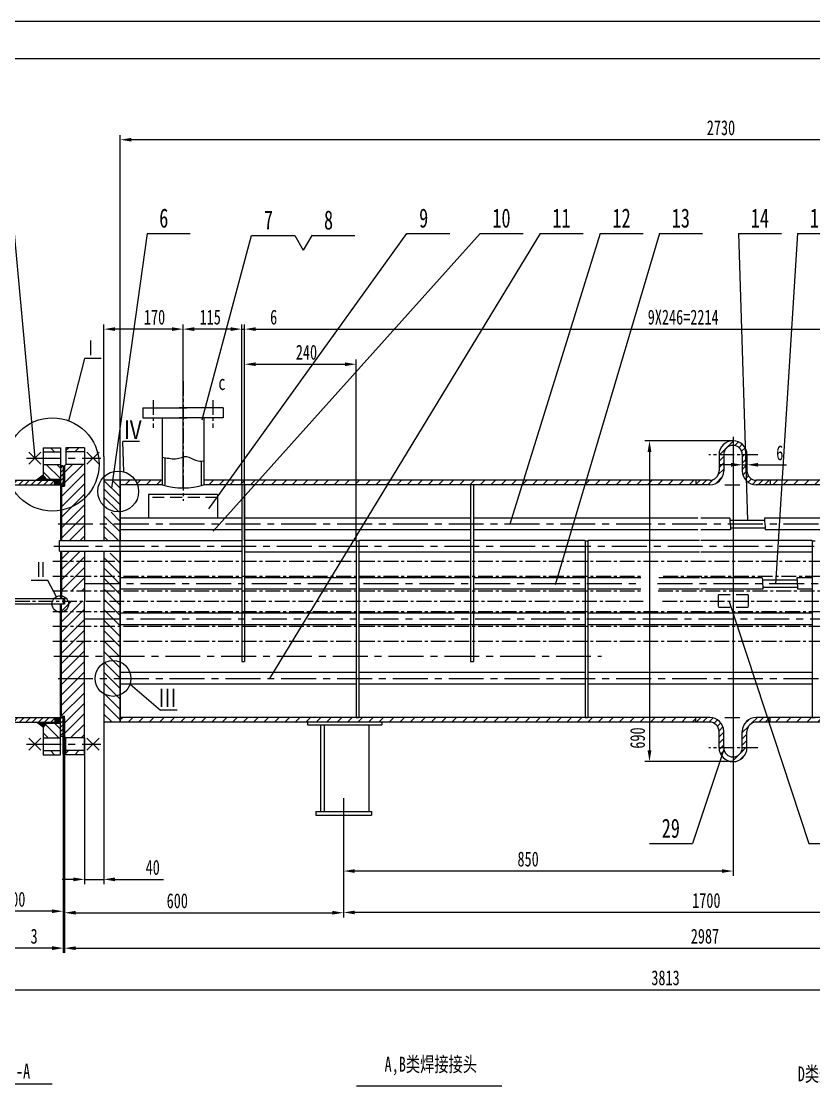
# Model space of a CAD drawing. Extents: x 12575 to 63012, y 39469 to 86293.
# Drawn here: x 13703 to 15406, y 41932 to 44221 of the extents above; entities that cross this region are included whole.
import ezdxf

# ---------------------------------------------------------------- set-up
doc = ezdxf.new("R2010")
doc.units = 0
for name, pattern in [('CENTER', [50.8, 31.75, -6.35, 6.35, -6.35]), ('CENTERX2', [4, 2.5, -0.5, 0.5, -0.5]), ('DASHEDX2', [38.1, 25.4, -12.7]), ('PHANTOM2', [31.75, 15.875, -3.175, 3.175, -3.175, 3.175, -3.175])]:
    doc.linetypes.add(name, pattern=pattern)
doc.layers.get('0').update_dxf_attribs({"linetype": 'CONTINUOUS'})
doc.layers.get('DEFPOINTS').update_dxf_attribs({"color": 1, "linetype": 'PHANTOM2'})
for name, color, linetype in [('AA', 1, 'DASHEDX2'), ('CCX', 1, 'CONTINUOUS'), ('DD', 1, 'CENTER')]:
    doc.layers.add(name, color=color, linetype=linetype)
doc.styles.add('HZ', font='SIMFANG.TTF', dxfattribs={"width": 0.7})
doc.styles.add('HZ123', font='SIMFANG.TTF', dxfattribs={"width": 0.7, "height": 2.5})
doc.dimstyles.new('ISO-25$0', dxfattribs={"dimscale": 8, "dimtxt": 4, "dimasz": 3, "dimexe": 1.25, "dimexo": 0, "dimgap": 1.2, "dimtad": 1, "dimdec": 0, "dimtxsty": 'HZ', "dimcen": 0, "dimclrd": 256, "dimclrt": 256, "dimazin": 3, "dimtm": 1e-09, "dimtfac": 8, "dimtdec": 0, "dimtmove": 0, "dimatfit": 3})

# ---------------------------------------------------------------- blocks, each defined once
blk = doc.blocks.new('*D31')
at = {"layer": 'CCX', "color": 0}
for p, q in [((13880.4, 43285.6), (13880.4, 43569.2)), ((14050.4, 43247), (14050.4, 43569.2))]:
    blk.add_line(p, q, dxfattribs=at)
at = {"layer": 'CCX'}
blk.add_line((14026.4, 43559.2), (13904.4, 43559.2), dxfattribs=at)
for points in [[(13904.4, 43563.2), (13904.4, 43555.2), (13880.4, 43559.2)], [(14026.4, 43563.2), (14026.4, 43555.2), (14050.4, 43559.2)]]:
    blk.add_solid(points, dxfattribs=at)
at = {"layer": 'DEFPOINTS', "color": 0}
for p in [(13880.4, 43559.2), (13880.4, 43285.6), (14050.4, 43247)]:
    blk.add_point(p, dxfattribs=at)
at = {"layer": 'CCX', "insert": (13989.1, 43584.8), "char_height": 32, "attachment_point": 5, "style": 'HZ'}
blk.add_mtext('170', dxfattribs=at)
blk = doc.blocks.new('*D47')
at = {"layer": 'CCX', "color": 0}
for p, q in [((13792.6, 42683.2), (13792.6, 42218.1)), ((13795.6, 42683.2), (13795.6, 42218.1))]:
    blk.add_line(p, q, dxfattribs=at)
at = {"layer": 'CCX'}
for p, q in [((13768.6, 42228.1), (13715.7, 42228.1)), ((13795.6, 42228.1), (13792.6, 42228.1)), ((13819.6, 42228.1), (13843.6, 42228.1))]:
    blk.add_line(p, q, dxfattribs=at)
for points in [[(13768.6, 42232.1), (13768.6, 42224.1), (13792.6, 42228.1)], [(13819.6, 42232.1), (13819.6, 42224.1), (13795.6, 42228.1)]]:
    blk.add_solid(points, dxfattribs=at)
at = {"layer": 'DEFPOINTS', "color": 0}
for p in [(13792.6, 42683.2), (13795.6, 42683.2), (13795.6, 42228.1)]:
    blk.add_point(p, dxfattribs=at)
at = {"layer": 'CCX', "insert": (13730.2, 42253.7), "char_height": 32, "attachment_point": 5, "style": 'HZ'}
blk.add_mtext('3', dxfattribs=at)
blk = doc.blocks.new('*D48')
at = {"layer": 'CCX', "color": 0}
for p, q in [((13880.4, 42714.2), (13880.4, 42366.1)), ((13838.6, 42680.2), (13838.6, 42366.1))]:
    blk.add_line(p, q, dxfattribs=at)
at = {"layer": 'CCX'}
for p, q in [((13814.6, 42376.1), (13790.6, 42376.1)), ((13838.6, 42376.1), (13880.4, 42376.1)), ((13904.4, 42376.1), (14008.2, 42376.1))]:
    blk.add_line(p, q, dxfattribs=at)
for points in [[(13814.6, 42380.1), (13814.6, 42372.1), (13838.6, 42376.1)], [(13904.4, 42380.1), (13904.4, 42372.1), (13880.4, 42376.1)]]:
    blk.add_solid(points, dxfattribs=at)
at = {"layer": 'DEFPOINTS', "color": 0}
for p in [(13880.4, 42714.2), (13838.6, 42680.2), (13880.4, 42376.1)]:
    blk.add_point(p, dxfattribs=at)
at = {"layer": 'CCX', "insert": (13985.2, 42401.7), "char_height": 32, "attachment_point": 5, "style": 'HZ'}
blk.add_mtext('40', dxfattribs=at)
blk = doc.blocks.new('*D173')
at = {"layer": 'CCX', "color": 0}
for p, q in [((13792.6, 42683.2), (13792.6, 42297.6)), ((13592.6, 42558.2), (13592.6, 42297.6))]:
    blk.add_line(p, q, dxfattribs=at)
at = {"layer": 'CCX'}
blk.add_line((13768.6, 42307.6), (13616.6, 42307.6), dxfattribs=at)
for points in [[(13616.6, 42311.6), (13616.6, 42303.6), (13592.6, 42307.6)], [(13768.6, 42311.6), (13768.6, 42303.6), (13792.6, 42307.6)]]:
    blk.add_solid(points, dxfattribs=at)
at = {"layer": 'DEFPOINTS', "color": 0}
for p in [(13792.6, 42683.2), (13592.6, 42558.2), (13592.6, 42307.6)]:
    blk.add_point(p, dxfattribs=at)
at = {"layer": 'CCX', "insert": (13688.6, 42333.2), "char_height": 32, "attachment_point": 5, "style": 'HZ'}
blk.add_mtext('200', dxfattribs=at)
blk = doc.blocks.new('*D174')
at = {"layer": 'CCX', "color": 0}
for p, q in [((13328.6, 42974.2), (13328.6, 42218.4)), ((13792.6, 42683.2), (13792.6, 42218.4))]:
    blk.add_line(p, q, dxfattribs=at)
at = {"layer": 'CCX'}
blk.add_line((13768.6, 42228.4), (13352.6, 42228.4), dxfattribs=at)
for points in [[(13352.6, 42232.4), (13352.6, 42224.4), (13328.6, 42228.4)], [(13768.6, 42232.4), (13768.6, 42224.4), (13792.6, 42228.4)]]:
    blk.add_solid(points, dxfattribs=at)
at = {"layer": 'DEFPOINTS', "color": 0}
for p in [(13328.6, 42974.2), (13792.6, 42683.2), (13328.6, 42228.4)]:
    blk.add_point(p, dxfattribs=at)
at = {"layer": 'CCX', "insert": (13593.3, 42254), "char_height": 32, "attachment_point": 5, "style": 'HZ'}
blk.add_mtext('470', dxfattribs=at)
blk = doc.blocks.new('*D177')
at = {"layer": 'CCX', "color": 0}
for p, q in [((13795.6, 42683.2), (13795.6, 42218.1)), ((16765.2, 42683.2), (16765.2, 42218.1))]:
    blk.add_line(p, q, dxfattribs=at)
at = {"layer": 'CCX'}
blk.add_line((13819.6, 42228.1), (16741.2, 42228.1), dxfattribs=at)
for points in [[(13819.6, 42232.1), (13819.6, 42224.1), (13795.6, 42228.1)], [(16741.2, 42232.1), (16741.2, 42224.1), (16765.2, 42228.1)]]:
    blk.add_solid(points, dxfattribs=at)
at = {"layer": 'DEFPOINTS', "color": 0}
for p in [(13795.6, 42683.2), (16765.2, 42683.2), (16765.2, 42228.1)]:
    blk.add_point(p, dxfattribs=at)
at = {"layer": 'CCX', "insert": (15172.4, 42253.7), "char_height": 32, "attachment_point": 5, "style": 'HZ'}
blk.add_mtext('2987', dxfattribs=at)
blk = doc.blocks.new('*D178')
at = {"layer": 'CCX', "color": 0}
for p, q in [((13328.6, 42974.2), (13328.6, 42128.7)), ((17112.2, 42974.2), (17112.2, 42128.7))]:
    blk.add_line(p, q, dxfattribs=at)
at = {"layer": 'CCX'}
blk.add_line((13352.6, 42138.7), (17088.2, 42138.7), dxfattribs=at)
for points in [[(13352.6, 42142.7), (13352.6, 42134.7), (13328.6, 42138.7)], [(17088.2, 42142.7), (17088.2, 42134.7), (17112.2, 42138.7)]]:
    blk.add_solid(points, dxfattribs=at)
at = {"layer": 'DEFPOINTS', "color": 0}
for p in [(13328.6, 42974.2), (17112.2, 42974.2), (17112.2, 42138.7)]:
    blk.add_point(p, dxfattribs=at)
at = {"layer": 'CCX', "insert": (15087.6, 42164.3), "char_height": 32, "attachment_point": 5, "style": 'HZ'}
blk.add_mtext('3813', dxfattribs=at)
blk = doc.blocks.new('*D179')
at = {"layer": 'CCX', "color": 0}
for p, q in [((13795.6, 42683.2), (13795.6, 42294.3)), ((14395.6, 42514.2), (14395.6, 42294.3))]:
    blk.add_line(p, q, dxfattribs=at)
at = {"layer": 'CCX'}
blk.add_line((13819.6, 42304.3), (14371.6, 42304.3), dxfattribs=at)
for points in [[(13819.6, 42308.3), (13819.6, 42300.3), (13795.6, 42304.3)], [(14371.6, 42308.3), (14371.6, 42300.3), (14395.6, 42304.3)]]:
    blk.add_solid(points, dxfattribs=at)
at = {"layer": 'DEFPOINTS', "color": 0}
for p in [(13795.6, 42683.2), (14395.6, 42514.2), (14395.6, 42304.3)]:
    blk.add_point(p, dxfattribs=at)
at = {"layer": 'CCX', "insert": (14038, 42329.9), "char_height": 32, "attachment_point": 5, "style": 'HZ'}
blk.add_mtext('600', dxfattribs=at)
blk = doc.blocks.new('*D180')
at = {"layer": 'CCX', "color": 0}
for p, q in [((14395.6, 42522.2), (14395.6, 42295)), ((16070.2, 42514.2), (16070.2, 42295))]:
    blk.add_line(p, q, dxfattribs=at)
at = {"layer": 'CCX'}
blk.add_line((16046.2, 42305), (14419.6, 42305), dxfattribs=at)
for points in [[(14419.6, 42309), (14419.6, 42301), (14395.6, 42305)], [(16046.2, 42309), (16046.2, 42301), (16070.2, 42305)]]:
    blk.add_solid(points, dxfattribs=at)
at = {"layer": 'DEFPOINTS', "color": 0}
for p in [(14395.6, 42522.2), (16070.2, 42514.2), (14395.6, 42305)]:
    blk.add_point(p, dxfattribs=at)
at = {"layer": 'CCX', "insert": (15175.4, 42330.6), "char_height": 32, "attachment_point": 5, "style": 'HZ'}
blk.add_mtext('1700', dxfattribs=at)
blk = doc.blocks.new('*D181')
at = {"layer": 'CCX', "color": 0}
for p, q in [((14050.4, 43217.6), (14050.4, 43569.2)), ((14176.6, 43224.2), (14176.6, 43569.2))]:
    blk.add_line(p, q, dxfattribs=at)
at = {"layer": 'CCX'}
blk.add_line((14152.6, 43559.2), (14074.4, 43559.2), dxfattribs=at)
for points in [[(14074.4, 43563.2), (14074.4, 43555.2), (14050.4, 43559.2)], [(14152.6, 43563.2), (14152.6, 43555.2), (14176.6, 43559.2)]]:
    blk.add_solid(points, dxfattribs=at)
at = {"layer": 'DEFPOINTS', "color": 0}
for p in [(14050.4, 43559.2), (14050.4, 43217.6), (14176.6, 43224.2)]:
    blk.add_point(p, dxfattribs=at)
at = {"layer": 'CCX', "insert": (14108.8, 43584.8), "char_height": 32, "attachment_point": 5, "style": 'HZ'}
blk.add_mtext('115', dxfattribs=at)
blk = doc.blocks.new('*D182')
at = {"layer": 'CCX'}
for p, q in [((14152.6, 43559.2), (14128.6, 43559.2)), ((14176.6, 43559.2), (14182.6, 43559.2)), ((14206.6, 43559.2), (14259.8, 43559.2))]:
    blk.add_line(p, q, dxfattribs=at)
at = {"layer": 'CCX', "color": 0}
for p, q in [((14176.6, 43224.2), (14176.6, 43569.2)), ((14182.6, 43224.2), (14182.6, 43569.2))]:
    blk.add_line(p, q, dxfattribs=at)
at = {"layer": 'CCX'}
for points in [[(14152.6, 43563.2), (14152.6, 43555.2), (14176.6, 43559.2)], [(14206.6, 43563.2), (14206.6, 43555.2), (14182.6, 43559.2)]]:
    blk.add_solid(points, dxfattribs=at)
at = {"layer": 'DEFPOINTS', "color": 0}
for p in [(14176.6, 43559.2), (14176.6, 43224.2), (14182.6, 43224.2)]:
    blk.add_point(p, dxfattribs=at)
at = {"layer": 'CCX', "insert": (14245.2, 43584.8), "char_height": 32, "attachment_point": 5, "style": 'HZ'}
blk.add_mtext('6', dxfattribs=at)
blk = doc.blocks.new('*D183')
at = {"layer": 'CCX', "color": 0}
for p, q in [((14182.6, 43104.7), (14182.6, 43493.7)), ((14422.6, 43104.2), (14422.6, 43493.7))]:
    blk.add_line(p, q, dxfattribs=at)
at = {"layer": 'CCX'}
blk.add_line((14206.6, 43483.7), (14398.6, 43483.7), dxfattribs=at)
for points in [[(14206.6, 43487.7), (14206.6, 43479.7), (14182.6, 43483.7)], [(14398.6, 43487.7), (14398.6, 43479.7), (14422.6, 43483.7)]]:
    blk.add_solid(points, dxfattribs=at)
at = {"layer": 'DEFPOINTS', "color": 0}
for p in [(14422.6, 43483.7), (14182.6, 43104.7), (14422.6, 43104.2)]:
    blk.add_point(p, dxfattribs=at)
at = {"layer": 'CCX', "insert": (14315.7, 43509.3), "char_height": 32, "attachment_point": 5, "style": 'HZ'}
blk.add_mtext('240', dxfattribs=at)
blk = doc.blocks.new('*D184')
at = {"layer": 'CCX', "color": 0}
for p, q in [((14182.6, 43224.2), (14182.6, 43569.2)), ((16393.2, 43111.4), (16393.2, 43569.2))]:
    blk.add_line(p, q, dxfattribs=at)
at = {"layer": 'CCX'}
blk.add_line((14206.6, 43559.2), (16369.2, 43559.2), dxfattribs=at)
for points in [[(14206.6, 43563.2), (14206.6, 43555.2), (14182.6, 43559.2)], [(16369.2, 43563.2), (16369.2, 43555.2), (16393.2, 43559.2)]]:
    blk.add_solid(points, dxfattribs=at)
at = {"layer": 'DEFPOINTS', "color": 0}
for p in [(16393.2, 43559.2), (14182.6, 43224.2), (16393.2, 43111.4)]:
    blk.add_point(p, dxfattribs=at)
at = {"layer": 'CCX', "insert": (15125.6, 43584.8), "char_height": 32, "attachment_point": 5, "style": 'HZ'}
blk.add_mtext('9X246=2214', dxfattribs=at)
blk = doc.blocks.new('*D226')
at = {"layer": 'CCX', "color": 0}
for p, q in [((15232.7, 42590.2), (15232.7, 42384)), ((14395.6, 42550.7), (14395.6, 42384))]:
    blk.add_line(p, q, dxfattribs=at)
at = {"layer": 'CCX'}
blk.add_line((15208.7, 42394), (14419.6, 42394), dxfattribs=at)
for points in [[(14419.6, 42398), (14419.6, 42390), (14395.6, 42394)], [(15208.7, 42398), (15208.7, 42390), (15232.7, 42394)]]:
    blk.add_solid(points, dxfattribs=at)
at = {"layer": 'DEFPOINTS', "color": 0}
for p in [(15232.7, 42590.2), (14395.6, 42550.7), (14395.6, 42394)]:
    blk.add_point(p, dxfattribs=at)
at = {"layer": 'CCX', "insert": (14792.2, 42419.6), "char_height": 32, "attachment_point": 5, "style": 'HZ'}
blk.add_mtext('850', dxfattribs=at)
blk = doc.blocks.new('*D227')
at = {"layer": 'CCX', "color": 0}
for p, q in [((15233.4, 43319.2), (15043.2, 43319.2)), ((15232.7, 42629.2), (15043.2, 42629.2))]:
    blk.add_line(p, q, dxfattribs=at)
at = {"layer": 'CCX'}
blk.add_line((15053.2, 43295.2), (15053.2, 42653.2), dxfattribs=at)
for points in [[(15049.2, 43295.2), (15057.2, 43295.2), (15053.2, 43319.2)], [(15049.2, 42653.2), (15057.2, 42653.2), (15053.2, 42629.2)]]:
    blk.add_solid(points, dxfattribs=at)
at = {"layer": 'DEFPOINTS', "color": 0}
for p in [(15233.4, 43319.2), (15053.2, 42629.2), (15232.7, 42629.2)]:
    blk.add_point(p, dxfattribs=at)
at = {"layer": 'CCX', "insert": (15027.6, 42680), "char_height": 32, "attachment_point": 5, "rotation": 90, "style": 'HZ'}
blk.add_mtext('690', dxfattribs=at)
blk = doc.blocks.new('*D228')
at = {"layer": 'CCX', "color": 0}
for p, q in [((15252.7, 43289.2), (15252.7, 43257.5)), ((15262.7, 43289.2), (15262.7, 43257.5))]:
    blk.add_line(p, q, dxfattribs=at)
at = {"layer": 'CCX'}
for p, q in [((15228.7, 43267.5), (15204.7, 43267.5)), ((15252.7, 43267.5), (15262.7, 43267.5)), ((15286.7, 43267.5), (15348, 43267.5))]:
    blk.add_line(p, q, dxfattribs=at)
for points in [[(15228.7, 43271.5), (15228.7, 43263.5), (15252.7, 43267.5)], [(15286.7, 43271.5), (15286.7, 43263.5), (15262.7, 43267.5)]]:
    blk.add_solid(points, dxfattribs=at)
at = {"layer": 'DEFPOINTS', "color": 0}
for p in [(15252.7, 43289.2), (15262.7, 43289.2), (15262.7, 43267.5)]:
    blk.add_point(p, dxfattribs=at)
at = {"layer": 'CCX', "insert": (15333.3, 43293.1), "char_height": 32, "attachment_point": 5, "style": 'HZ'}
blk.add_mtext('6', dxfattribs=at)
blk = doc.blocks.new('*D230')
at = {"layer": 'CCX', "color": 0}
for p, q in [((13915.4, 42714.2), (13915.4, 43976.4)), ((16645.4, 42714.2), (16645.4, 43976.4))]:
    blk.add_line(p, q, dxfattribs=at)
at = {"layer": 'CCX'}
blk.add_line((16621.4, 43966.4), (13939.4, 43966.4), dxfattribs=at)
for points in [[(13939.4, 43970.4), (13939.4, 43962.4), (13915.4, 43966.4)], [(16621.4, 43970.4), (16621.4, 43962.4), (16645.4, 43966.4)]]:
    blk.add_solid(points, dxfattribs=at)
at = {"layer": 'DEFPOINTS', "color": 0}
for p in [(13915.4, 43966.4), (13915.4, 42714.2), (16645.4, 42714.2)]:
    blk.add_point(p, dxfattribs=at)
at = {"layer": 'CCX', "insert": (15206.8, 43992), "char_height": 32, "attachment_point": 5, "style": 'HZ'}
blk.add_mtext('2730', dxfattribs=at)

msp = doc.modelspace()

# ---------------------------------------------------------------- hatches: boundary and pattern name
h = msp.add_hatch()
h.set_pattern_fill('ANSI37', color=256, scale=0.2, style=0)
h.paths.add_polyline_path([(13749.8, 43244.9), (13735.8, 43234.2), (13756.8, 43234.2), (13756.8, 43236.5)])
h.paths.add_polyline_path([(13786.6, 43236.5), (13775.5, 43236.5), (13773.9, 43224.2), (13786.6, 43224.2)])
h = msp.add_hatch()
h.set_pattern_fill('ANSI37', color=256, scale=0.2, style=0)
h.paths.add_polyline_path([(13756.8, 42711.9), (13756.8, 42714.2), (13735.4, 42714.2), (13749.6, 42703.3)])
h.paths.add_polyline_path([(13786.6, 42724.2), (13773.9, 42724.2), (13775.5, 42711.9), (13786.6, 42711.9)])
at = {"layer": 'CCX'}
h = msp.add_hatch(dxfattribs=at)
h.set_pattern_fill('ANSI31', color=256, scale=5, angle=90, style=0)
h.paths.add_polyline_path([(13786.6, 43304.2), (13749.6, 43304.2), (13749.6, 43295.2), (13786.6, 43295.2)])
h.paths.add_polyline_path([(13786.6, 43268.2), (13749.6, 43268.2), (13749.6, 43245.1), (13756.8, 43236.5), (13786.6, 43236.5)])
h.paths.add_polyline_path([(13786.6, 42711.9), (13756.8, 42711.9), (13749.6, 42703.3), (13749.6, 42680.2), (13786.6, 42680.2)])
h.paths.add_polyline_path([(13786.6, 42653.2), (13749.6, 42653.2), (13749.6, 42644.2), (13786.6, 42644.2)])
h = msp.add_hatch(dxfattribs=at)
h.set_pattern_fill('ANSI31', color=256, scale=5, style=0)
h.paths.add_polyline_path([(13838.6, 43304.2), (13798.6, 43304.2), (13798.6, 43295.2), (13838.6, 43295.2)])
h.paths.add_polyline_path([(13838.6, 43268.2), (13798.6, 43268.2), (13795.6, 43265.2), (13795.6, 43255.7), (13795.6, 43227.1), (13792.6, 43227.1), (13792.6, 43221.5), (13789.2, 43221.5), (13789.2, 43170, 0.141928), (13838.6, 43195.7)])
h.paths.add_polyline_path([(13838.6, 43195.7, -0.141928), (13789.2, 43170), (13789.2, 43140.2), (13838.6, 43140.2)])
h.paths.add_polyline_path([(13838.6, 43140.2), (13789.2, 43140.2), (13789.2, 43104.7), (13838.6, 43104.7)])
h.paths.add_polyline_path([(13838.6, 43082.1), (13789.2, 43082.1), (13789.2, 43060.2), (13838.6, 43060.2)])
h.paths.add_polyline_path([(13838.6, 43060.2), (13789.2, 43060.2), (13789.2, 43028.2), (13838.6, 43028.2)])
h.paths.add_polyline_path([(13838.6, 43028.2), (13789.2, 43028.2), (13789.2, 42996.2), (13838.6, 42996.2)])
h.paths.add_polyline_path([(13838.6, 42974.2), (13803.3, 42974.2, -0.086719), (13804.3, 42968.2, -0.290248), (13794.2, 42952.2), (13838.6, 42952.2)])
h.paths.add_polyline_path([(13804.3, 42968.2, 0.086719), (13803.3, 42974.2), (13795.6, 42974.2), (13795.6, 42968.2), (13791.6, 42968.2), (13789.2, 42968.2), (13789.2, 42952.2), (13794.2, 42952.2, 0.290248)])
h.paths.add_polyline_path([(13838.6, 42952.2), (13794.2, 42952.2, -0.074153), (13789.2, 42950.7), (13789.2, 42920.2), (13838.6, 42920.2)])
h.paths.add_polyline_path([(13838.6, 42920.2), (13789.2, 42920.2), (13789.2, 42888.2), (13838.6, 42888.2)])
h.paths.add_polyline_path([(13838.6, 42888.2), (13789.2, 42888.2), (13789.2, 42856.2), (13838.6, 42856.2)])
h.paths.add_polyline_path([(13838.6, 42856.2), (13789.2, 42856.2), (13789.2, 42844.2), (13838.6, 42844.2)])
h.paths.add_polyline_path([(13838.6, 42844.2), (13789.2, 42844.2), (13789.2, 42808.2), (13838.6, 42808.2)])
h.paths.add_polyline_path([(13838.6, 42808.2), (13789.2, 42808.2), (13789.2, 42726.9), (13792.6, 42726.9), (13792.6, 42722), (13795.6, 42722), (13795.6, 42692.7), (13795.6, 42683.2), (13798.6, 42680.2), (13838.6, 42680.2)])
h.paths.add_polyline_path([(13838.6, 42653.2), (13798.6, 42653.2), (13798.6, 42644.2), (13838.6, 42644.2)])
h = msp.add_hatch(dxfattribs=at)
h.set_pattern_fill('ANSI31', color=256, scale=3, style=0)
h.paths.add_polyline_path([(15182.7, 42724.2), (15152.7, 42724.2), (15152.7, 42714.2), (15182.7, 42714.2, -0.414214), (15202.7, 42694.2), (15202.7, 42659.2), (15212.7, 42659.2), (15212.7, 42694.2, 0.414214)])
h.paths.add_polyline_path([(15262.7, 42659.2), (15252.7, 42659.2, -0.414214), (15232.7, 42639.2), (15232.7, 42629.2, 0.414214)])
h.paths.add_polyline_path([(15282.7, 42714.2), (15309.6, 42714.2), (15306.3, 42724.2), (15282.7, 42724.2, 0.414214), (15252.7, 42694.2), (15252.7, 42659.2), (15262.7, 42659.2), (15262.7, 42694.2, -0.414214)])
h.paths.add_polyline_path([(15232.7, 42639.2, -0.371676), (15212.9, 42656.3), (15208.2, 42641.9, 0.243977), (15232.7, 42629.2)], flags=17)
h.paths.add_polyline_path([(15212.7, 42659.2), (15202.7, 42659.2, 0.414214), (15232.7, 42629.2), (15232.7, 42639.2, -0.414214)])
h.paths.add_polyline_path([(15312.7, 42724.2), (15306.3, 42724.2), (15309.6, 42714.2), (15312.7, 42714.2)])
h.paths.add_polyline_path([(15212.7, 43254.2), (15212.7, 43289.2), (15202.7, 43289.2), (15202.7, 43254.2, -0.414214), (15182.7, 43234.2), (15152.7, 43234.2), (15152.7, 43224.2), (15182.7, 43224.2, 0.414214)])
h.paths.add_polyline_path([(15232.7, 43309.2), (15232.7, 43319.2, 0.414214), (15202.7, 43289.2), (15212.7, 43289.2, -0.414214)])
h.paths.add_polyline_path([(15232.7, 43319.2), (15232.7, 43309.2, -0.414214), (15252.7, 43289.2), (15259.5, 43289.2), (15259, 43303.6, 0.2742)])
h.paths.add_polyline_path([(15259, 43303.6), (15259.5, 43289.2), (15262.7, 43289.2, 0.125733)])
h.paths.add_polyline_path([(15259.5, 43289.2), (15252.7, 43289.2), (15252.7, 43254.2, 0.195572), (15261.2, 43233.3)])
h.paths.add_polyline_path([(15262.7, 43289.2), (15259.5, 43289.2), (15261.2, 43233.3, 0.202257), (15282.7, 43224.2), (15312.7, 43224.2), (15312.7, 43234.2), (15282.7, 43234.2, -0.414214), (15262.7, 43254.2)])
h = msp.add_hatch(dxfattribs=at)
h.set_pattern_fill('ANSI31', color=256, scale=2, style=0)
h.paths.add_polyline_path([(13792.6, 43265.2), (13786.6, 43265.2), (13786.6, 43224.2), (13792.6, 43224.2)])
h = msp.add_hatch(dxfattribs=at)
h.set_pattern_fill('ANSI37', color=256, scale=0.5, angle=90, style=0)
h.paths.add_polyline_path([(13795.6, 42722), (13792.6, 42722), (13792.6, 42684.8), (13795.6, 42684.8), (13795.6, 42692.7)])
h.paths.add_polyline_path([(13795.6, 43255.7), (13795.6, 43262.6), (13792.6, 43262.6), (13792.6, 43227.1), (13795.6, 43227.1)])
h = msp.add_hatch(dxfattribs=at)
h.set_pattern_fill('ANSI31', color=256, scale=3, style=0)
h.paths.add_polyline_path([(13547.6, 43234.2), (13492.4, 43234.2), (13492.4, 43224.2), (13547.6, 43224.2)])
h.paths.add_polyline_path([(13675.5, 43234.2), (13637.6, 43234.2), (13637.6, 43224.2), (13679.7, 43224.2, -0.027145)])
h.paths.add_polyline_path([(13775.2, 43234.2), (13675.5, 43234.2, 0.027145), (13679.7, 43224.2), (13773.9, 43224.2)])
h = msp.add_hatch(dxfattribs=at)
h.set_pattern_fill('ANSI31', color=256, scale=4, angle=90, style=0)
h.paths.add_polyline_path([(13915.4, 43234.2), (13880.4, 43234.2), (13880.4, 43178.8, 0.221795), (13915.4, 43166.5)])
h = msp.add_hatch(dxfattribs=at)
h.set_pattern_fill('ANSI31', color=256, scale=5, style=0)
h.paths.add_polyline_path([(14005.4, 43234.2), (13947.7, 43234.2, -0.06365), (13952.6, 43224.2), (14005.4, 43224.2)])
h.paths.add_polyline_path([(13947.7, 43234.2), (13915.4, 43234.2), (13915.4, 43224.2), (13952.6, 43224.2, 0.06365)])
h.paths.add_polyline_path([(14213.3, 43234.2), (14150.1, 43234.2), (14143, 43224.2), (14204.4, 43224.2)])
h.paths.add_polyline_path([(14150.1, 43234.2), (14095.4, 43234.2), (14095.4, 43224.2), (14134.6, 43224.2), (14143, 43224.2)])
h.paths.add_polyline_path([(14495.5, 43234.2), (14394.9, 43234.2), (14213.3, 43234.2), (14204.4, 43224.2), (14489.4, 43224.2)])
h.paths.add_polyline_path([(14782.1, 43234.2), (14495.5, 43234.2), (14489.4, 43224.2), (14779, 43224.2)])
h.paths.add_polyline_path([(14917.1, 43234.2), (14782.1, 43234.2), (14779, 43224.2), (14914.1, 43224.2)])
h.paths.add_polyline_path([(15633.7, 43234.2), (15338.4, 43234.2), (15337.8, 43224.2), (15636.3, 43224.2)])
h.paths.add_polyline_path([(16645.4, 43234.2), (15706, 43234.2), (15707.1, 43224.2), (16645.4, 43224.2)])
h.paths.add_polyline_path([(15706, 43234.2), (15633.7, 43234.2), (15636.3, 43224.2), (15707.1, 43224.2)])
h.paths.add_polyline_path([(15312.7, 43234.2), (15312.7, 43224.2), (15337.8, 43224.2), (15338.4, 43234.2)])
h.paths.add_polyline_path([(15152.7, 43224.2), (15152.7, 43234.2), (14917.1, 43234.2), (14914.1, 43224.2)])
h = msp.add_hatch(dxfattribs=at)
h.set_pattern_fill('ANSI31', color=256, scale=5, angle=90, style=0)
h.set_pattern_definition([(135, (103.61, 0), (-11.22532, -11.22532), [])])
h.paths.add_polyline_path([(13915.4, 43165.3), (13880.4, 43165.3), (13880.4, 43132.2), (13915.4, 43132.2)])
h.paths.add_polyline_path([(13915.4, 43077.2), (13880.4, 43077.2), (13880.4, 43042.2), (13915.4, 43042.2)])
h.paths.add_polyline_path([(13915.4, 43042.2), (13880.4, 43042.2), (13880.4, 43019.4), (13915.4, 43019.4)])
h.paths.add_polyline_path([(13915.4, 43019.4), (13880.4, 43019.4), (13880.4, 42997.2), (13915.4, 42997.2)])
h.paths.add_polyline_path([(13915.4, 42997.2), (13880.4, 42997.2), (13880.4, 42974.2), (13915.4, 42974.2)])
h.paths.add_polyline_path([(13915.4, 42974.2), (13880.4, 42974.2), (13880.4, 42951.2), (13915.4, 42951.2)])
h.paths.add_polyline_path([(13915.4, 42951.2), (13880.4, 42951.2), (13880.4, 42928.9), (13915.4, 42928.9)])
h.paths.add_polyline_path([(13915.4, 42928.9), (13880.4, 42928.9), (13880.4, 42906.2), (13915.4, 42906.2)])
h.paths.add_polyline_path([(13915.4, 42906.2), (13880.4, 42906.2), (13880.4, 42861.1), (13915.4, 42861.1)])
h.paths.add_polyline_path([(13915.4, 42861.1), (13880.4, 42861.1), (13880.4, 42816.2), (13915.4, 42816.2)])
h.paths.add_polyline_path([(13915.4, 42816.2), (13880.4, 42816.2), (13880.4, 42770.5), (13915.4, 42770.5)])
h.paths.add_polyline_path([(13915.4, 42770.5), (13880.4, 42770.5), (13880.4, 42714.2), (13915.4, 42714.2)])
h.paths.add_polyline_path([(13880.4, 43104.7), (13915.4, 43104.7), (13915.4, 43132.2), (13880.4, 43132.2)])
h = msp.add_hatch(dxfattribs=at)
h.set_pattern_fill('ANSI37', color=256, scale=0.2, style=0)
h.paths.add_polyline_path([(13795.6, 42974.2), (13792.6, 42974.2), (13792.6, 42968.2), (13795.6, 42968.2)])
h.paths.add_polyline_path([(13795.6, 42980.2), (13792.6, 42980.2), (13792.6, 42974.2), (13795.6, 42974.2)])
h = msp.add_hatch(dxfattribs=at)
h.set_pattern_fill('ANSI31', color=256, scale=3, style=0)
h.paths.add_polyline_path([(13773.9, 42724.2), (13637.6, 42724.2), (13637.6, 42714.2), (13775.2, 42714.2)])
h.paths.add_polyline_path([(13547.6, 42724.2), (13492.4, 42724.2), (13492.4, 42714.2), (13547.6, 42714.2)])
h = msp.add_hatch(dxfattribs=at)
h.set_pattern_fill('ANSI31', color=256, scale=2, style=0)
h.paths.add_polyline_path([(13792.6, 42724.2), (13786.6, 42724.2), (13786.6, 42683.2), (13792.6, 42683.2)])
h = msp.add_hatch(dxfattribs=at)
h.set_pattern_fill('ANSI31', color=256, scale=5, style=0)
h.paths.add_polyline_path([(15111.3, 42724.2), (14394.9, 42724.2), (13915.4, 42724.2), (13915.4, 42714.2), (14134.6, 42714.2), (14989.8, 42714.2), (15104.8, 42714.2)])
h = msp.add_hatch(dxfattribs=at)
h.set_pattern_fill('ANSI31', color=256, scale=5, style=0)
h.paths.add_polyline_path([(16645.4, 42724.2), (16555.4, 42724.2), (16555.4, 42714.2), (16645.4, 42714.2)])
h.paths.add_polyline_path([(15152.7, 42714.2), (15152.7, 42724.2), (15111.3, 42724.2), (15104.8, 42714.2)])
h.paths.add_polyline_path([(15312.7, 42724.2), (15312.7, 42714.2), (16465.4, 42714.2), (16465.4, 42724.2)])

# ---------------------------------------------------------------- linework, layer by layer
for p, q in [((12774.5, 44141.1), (19222.5, 44141.1)), ((14290.5, 43760.8), (14308.8, 43729.1)), ((14327.1, 43760.8), (14308.8, 43729.1)), ((13963.9, 43390.2), (13963.9, 43368.2)), ((13963.9, 43390.2), (14058.7, 43390.2)), ((13963.9, 43390.2), (13963.9, 43368.2)), ((13963.9, 43390.2), (13963.9, 43368.2)), ((13963.9, 43390.2), (14058.7, 43390.2)), ((14136.9, 43390.2), (14042.1, 43390.2)), ((14136.9, 43390.2), (14042.1, 43390.2)), ((14136.9, 43390.2), (14136.9, 43368.2)), ((14136.9, 43390.2), (14136.9, 43368.2)), ((14136.9, 43390.2), (14136.9, 43368.2)), ((13963.9, 43368.2), (14058.7, 43368.2)), ((14005.4, 43368.2), (14005.4, 43224.2)), ((14136.9, 43368.2), (14042.1, 43368.2)), ((14095.4, 43368.2), (14095.4, 43224.2)), ((13749.6, 43304.2), (13786.6, 43304.2)), ((13749.6, 43304.2), (13749.6, 43259.2)), ((13749.6, 43304.2), (13749.6, 43244.8)), ((13786.6, 43304.2), (13786.6, 43104.7)), ((13798.6, 43304.2), (13798.6, 43268.2)), ((13838.6, 43304.2), (13798.6, 43304.2)), ((13838.6, 43304.2), (13838.6, 43104.7)), ((13744.7, 43268.6), (13718.5, 43294.8)), ((13718.5, 43268.6), (13744.7, 43294.8)), ((13749.6, 43295.2), (13786.6, 43295.2)), ((13838.6, 43295.2), (13798.6, 43295.2)), ((13869.7, 43268.6), (13843.5, 43294.8)), ((13843.5, 43268.6), (13869.7, 43294.8)), ((14011.4, 43282.8), (14011.4, 43224.2)), ((15202.7, 43289.2), (15202.7, 43254.2)), ((15212.7, 43289.2), (15212.7, 43254.2)), ((15252.7, 43289.2), (15252.7, 43254.2)), ((15262.7, 43289.2), (15262.7, 43254.2)), ((13749.6, 43268.2), (13786.6, 43268.2)), ((13792.6, 43265.2), (13786.6, 43265.2)), ((13792.6, 43265.2), (13792.6, 43221.5)), ((13792.6, 43262.6), (13795.6, 43262.6)), ((13795.6, 43265.2), (13798.6, 43268.2)), ((13795.6, 43265.2), (13795.6, 43255.7)), ((13795.6, 43265.2), (13795.6, 43265.2)), ((13795.6, 43255.7), (13795.6, 43221.5)), ((13838.6, 43268.2), (13798.6, 43268.2)), ((14089.4, 43275.2), (14089.4, 43224.2)), ((13637.6, 43234.2), (13775.2, 43234.2)), ((13749.6, 43245.1), (13735.5, 43234.2)), ((13749.6, 43244.8), (13735.5, 43233.9)), ((13756.8, 43236.5), (13749.6, 43245.1)), ((13756.8, 43234.2), (13756.8, 43236.5)), ((13756.8, 43236.5), (13786.6, 43236.5)), ((13773.9, 43224.2), (13775.5, 43236.5)), ((13880.4, 43234.2), (13880.4, 43140.2)), ((14005.4, 43234.2), (13880.4, 43234.2)), ((13915.4, 43234.2), (13915.4, 43140.2)), ((14989.8, 43234.2), (14095.4, 43234.2)), ((14134.6, 43234.2), (14095.4, 43234.2)), ((15182.7, 43234.2), (14394.9, 43234.2)), ((15152.7, 43234.2), (15152.7, 43224.2)), ((16680.4, 43234.2), (15282.7, 43234.2)), ((15312.7, 43234.2), (15312.7, 43224.2)), ((13637.6, 43224.2), (13792.6, 43224.2)), ((13637.6, 43224.2), (13792.6, 43224.2)), ((13789.2, 43221.5), (13795.6, 43221.5)), ((13789.2, 43221.5), (13789.2, 43104.7)), ((13792.6, 43227.1), (13795.6, 43227.1)), ((14005.4, 43224.2), (13915.4, 43224.2)), ((14989.8, 43224.2), (14095.4, 43224.2)), ((14134.6, 43224.2), (14095.4, 43224.2)), ((14176.6, 43224.2), (14176.6, 42844.2)), ((14182.6, 43224.2), (14182.6, 42844.2)), ((15182.7, 43224.2), (14394.9, 43224.2)), ((14668.6, 43224.2), (14668.6, 42844.2)), ((14674.6, 43224.2), (14674.6, 42844.2)), ((15215.2, 43224.2), (15247.2, 43224.2)), ((16645.4, 43224.2), (15282.7, 43224.2)), ((14124.4, 43203.3), (13976.4, 43203.3)), ((14124.4, 43203.3), (13976.4, 43203.3)), ((13976.4, 43203.3), (13976.4, 43152.7)), ((14124.4, 43203.3), (14124.4, 43152.7)), ((14124.4, 43203.3), (14124.4, 43195.3)), ((13880.4, 43165.3), (13880.4, 43104.7)), ((13915.4, 43165.3), (13915.4, 43104.7)), ((14176.6, 43152.7), (13915.4, 43152.7)), ((14668.6, 43152.7), (14182.6, 43152.7)), ((15157.2, 43152.7), (14674.6, 43152.7)), ((15157.2, 43152.7), (15142, 43152.7)), ((15157.2, 43152.7), (15142, 43152.7)), ((15225.7, 43152.7), (15163.2, 43152.7)), ((15225.7, 43152.7), (15163.2, 43152.7)), ((15403.2, 43152.7), (15300.2, 43152.7)), ((15649.2, 43152.7), (15300.2, 43152.7)), ((15403.2, 43152.7), (15388, 43152.7)), ((15403.2, 43152.7), (15388, 43152.7)), ((14176.6, 43127.7), (13915.4, 43127.7)), ((14668.6, 43127.7), (14182.6, 43127.7)), ((15157.2, 43127.7), (14674.6, 43127.7)), ((15157.2, 43127.7), (15142, 43127.7)), ((15157.2, 43127.7), (15142, 43127.7)), ((15227.4, 43127.7), (15163.2, 43127.7)), ((15403.2, 43127.7), (15301.9, 43127.7)), ((15403.2, 43127.7), (15388, 43127.7)), ((15649.2, 43127.7), (15388, 43127.7)), ((13785.1, 43104.7), (14176.6, 43104.7)), ((13785.1, 43082.1), (13785.1, 43104.7)), ((14422.6, 43104.7), (14182.6, 43104.7)), ((14422.6, 43104.2), (14422.6, 42724.2)), ((14422.6, 43104.2), (14428.6, 43104.2)), ((14668.6, 43104.7), (14428.6, 43104.7)), ((14428.6, 43104.2), (14428.6, 42724.2)), ((14914.6, 43104.7), (14674.6, 43104.7)), ((14914.6, 43104.2), (14914.6, 42724.2)), ((14914.6, 43104.2), (14920.6, 43104.2)), ((15160.6, 43104.7), (14920.6, 43104.7)), ((14920.6, 43104.2), (14920.6, 42724.2)), ((15403.2, 43104.7), (15163.2, 43104.7)), ((15403.2, 43104.2), (15403.2, 42724.2)), ((15403.2, 43104.2), (15409.2, 43104.2)), ((13785.1, 43082.1), (14176.6, 43082.1)), ((13786.6, 43082.1), (13786.6, 42980.2)), ((13789.2, 43082.1), (13789.2, 42980.2)), ((13838.6, 43082.1), (13838.6, 42974.2)), ((13880.4, 43082.1), (13880.4, 42714.2)), ((13915.4, 43082.1), (13915.4, 42714.2)), ((14422.6, 43079.7), (14182.6, 43079.7)), ((14668.6, 43079.7), (14428.6, 43079.7)), ((14914.6, 43079.7), (14674.6, 43079.7)), ((15160.6, 43079.7), (14920.6, 43079.7)), ((15403.2, 43079.7), (15163.2, 43079.7)), ((14176.6, 43024.7), (13915.4, 43024.7)), ((14176.6, 43024.7), (13915.4, 43024.7)), ((14176.6, 43024.7), (14161.4, 43024.7)), ((14176.6, 43024.7), (14161.4, 43024.7)), ((14422.6, 43024.7), (14182.6, 43024.7)), ((14422.6, 43024.7), (14182.6, 43024.7)), ((14668.6, 43024.7), (14428.6, 43024.7)), ((14668.6, 43024.7), (14653.4, 43024.7)), ((14668.6, 43024.7), (14653.4, 43024.7)), ((14914.6, 43024.7), (14674.6, 43024.7)), ((14914.6, 43024.7), (14674.6, 43024.7)), ((14914.6, 43024.7), (14899.4, 43024.7)), ((14914.6, 43024.7), (14899.4, 43024.7)), ((15034.8, 43024.7), (14920.6, 43024.7)), ((15020.7, 43024.7), (14920.6, 43024.7)), ((15160.6, 43024.7), (15073.5, 43024.7)), ((15160.6, 43024.7), (15079.2, 43024.7)), ((15157.2, 43024.7), (15142, 43024.7)), ((15157.2, 43024.7), (15142, 43024.7)), ((15157.2, 43024.7), (15142, 43024.7)), ((15157.2, 43024.7), (15142, 43024.7)), ((15295.5, 43024.7), (15163.2, 43024.7)), ((15295.5, 43024.7), (15163.2, 43024.7)), ((15295.5, 43024.7), (15163.2, 43024.7)), ((15403.2, 43024.7), (15370, 43024.7)), ((15403.2, 43024.7), (15370, 43024.7)), ((15403.2, 43024.7), (15370, 43024.7)), ((15403.2, 43024.7), (15388, 43024.7)), ((15403.2, 43024.7), (15388, 43024.7)), ((14176.6, 42999.7), (13915.4, 42999.7)), ((14176.6, 42999.7), (13915.4, 42999.7)), ((14176.6, 42999.7), (14161.4, 42999.7)), ((14176.6, 42999.7), (14161.4, 42999.7)), ((14422.6, 42999.7), (14182.6, 42999.7)), ((14422.6, 42999.7), (14182.6, 42999.7)), ((14668.6, 42999.7), (14428.6, 42999.7)), ((14668.6, 42999.7), (14653.4, 42999.7)), ((14668.6, 42999.7), (14653.4, 42999.7)), ((14914.6, 42999.7), (14674.6, 42999.7)), ((14914.6, 42999.7), (14674.6, 42999.7)), ((14914.6, 42999.7), (14899.4, 42999.7)), ((14914.6, 42999.7), (14899.4, 42999.7)), ((15034.8, 42999.7), (14920.6, 42999.7)), ((15160.6, 42999.7), (15073.5, 42999.7)), ((15157.2, 42999.7), (15142, 42999.7)), ((15157.2, 42999.7), (15142, 42999.7)), ((15157.2, 42999.7), (15142, 42999.7)), ((15157.2, 42999.7), (15142, 42999.7)), ((15297.1, 42999.7), (15163.2, 42999.7)), ((15297.1, 42999.7), (15163.2, 42999.7)), ((15403.2, 42999.7), (15371.7, 42999.7)), ((15403.2, 42999.7), (15371.7, 42999.7)), ((15403.2, 42999.7), (15388, 42999.7)), ((15403.2, 42999.7), (15388, 42999.7)), ((13786.6, 42644.2), (13786.6, 42968.2)), ((13789.2, 42726.9), (13789.2, 42968.2)), ((13838.6, 42644.2), (13838.6, 42974.2)), ((14176.6, 42948.7), (13915.4, 42948.7)), ((14176.6, 42948.7), (13915.4, 42948.7)), ((14422.6, 42948.7), (14161.4, 42948.7)), ((14422.6, 42948.7), (14161.4, 42948.7)), ((14668.6, 42948.7), (14428.6, 42948.7)), ((14914.6, 42948.7), (14653.4, 42948.7)), ((14914.6, 42948.7), (14653.4, 42948.7)), ((14914.6, 42948.7), (14899.4, 42948.7)), ((14914.6, 42948.7), (14899.4, 42948.7)), ((15160.6, 42948.7), (14920.6, 42948.7)), ((15160.6, 42948.7), (14920.6, 42948.7)), ((15403.2, 42948.7), (15142, 42948.7)), ((15403.2, 42948.7), (15142, 42948.7)), ((15157.2, 42948.7), (15142, 42948.7)), ((15157.2, 42948.7), (15142, 42948.7)), ((15403.2, 42948.7), (15163.2, 42948.7)), ((15403.2, 42948.7), (15163.2, 42948.7)), ((15403.2, 42948.7), (15388, 42948.7)), ((15403.2, 42948.7), (15388, 42948.7)), ((14176.6, 42923.7), (13915.4, 42923.7)), ((14176.6, 42923.7), (13915.4, 42923.7)), ((14422.6, 42923.7), (14161.4, 42923.7)), ((14422.6, 42923.7), (14161.4, 42923.7)), ((14668.6, 42923.7), (14428.6, 42923.7)), ((14914.6, 42923.7), (14653.4, 42923.7)), ((14914.6, 42923.7), (14653.4, 42923.7)), ((14914.6, 42923.7), (14899.4, 42923.7)), ((14914.6, 42923.7), (14899.4, 42923.7)), ((15160.6, 42923.7), (14920.6, 42923.7)), ((15160.6, 42923.7), (14920.6, 42923.7)), ((15403.2, 42923.7), (15142, 42923.7)), ((15403.2, 42923.7), (15142, 42923.7)), ((15157.2, 42923.7), (15142, 42923.7)), ((15157.2, 42923.7), (15142, 42923.7)), ((15403.2, 42923.7), (15163.2, 42923.7)), ((15403.2, 42923.7), (15163.2, 42923.7)), ((15403.2, 42923.7), (15388, 42923.7)), ((15403.2, 42923.7), (15388, 42923.7)), ((14176.6, 42844.2), (14182.6, 42844.2)), ((14668.6, 42844.2), (14674.6, 42844.2)), ((14422.6, 42820.7), (13915.4, 42820.7)), ((14914.6, 42820.7), (14428.6, 42820.7)), ((14914.6, 42820.7), (14899.4, 42820.7)), ((14914.6, 42820.7), (14899.4, 42820.7)), ((15160.6, 42820.7), (14920.6, 42820.7)), ((15403.2, 42820.7), (14920.6, 42820.7)), ((15403.2, 42820.7), (15388, 42820.7)), ((15403.2, 42820.7), (15388, 42820.7)), ((14422.6, 42795.7), (13915.4, 42795.7)), ((14914.6, 42795.7), (14428.6, 42795.7)), ((14914.6, 42795.7), (14899.4, 42795.7)), ((14914.6, 42795.7), (14899.4, 42795.7)), ((15160.6, 42795.7), (14920.6, 42795.7)), ((15403.2, 42795.7), (14920.6, 42795.7)), ((15403.2, 42795.7), (15388, 42795.7)), ((15403.2, 42795.7), (15388, 42795.7)), ((13637.6, 42724.2), (13792.6, 42724.2)), ((13637.6, 42714.2), (13775.2, 42714.2)), ((13749.6, 42703.3), (13735.5, 42714.2)), ((13756.8, 42711.9), (13749.6, 42703.3)), ((13756.8, 42714.2), (13756.8, 42711.9)), ((13756.8, 42711.9), (13786.6, 42711.9)), ((13773.9, 42724.2), (13775.5, 42711.9)), ((13789.2, 42726.9), (13795.6, 42726.9)), ((13792.6, 42683.2), (13792.6, 42726.9)), ((13792.6, 42722), (13795.6, 42722)), ((13795.6, 42692.7), (13795.6, 42726.9)), ((13795.6, 42722), (13795.6, 42683.2)), ((14134.6, 42714.2), (13880.4, 42714.2)), ((14989.8, 42724.2), (13915.4, 42724.2)), ((14134.6, 42724.2), (13915.4, 42724.2)), ((14989.8, 42714.2), (14019.6, 42714.2)), ((14317.6, 42714.2), (14317.6, 42708.2)), ((14317.6, 42708.2), (14477.6, 42708.2)), ((14345.6, 42708.2), (14345.6, 42522.2)), ((14353.6, 42708.2), (14353.6, 42522.2)), ((15182.7, 42724.2), (14394.9, 42724.2)), ((15182.7, 42714.2), (14394.9, 42714.2)), ((14422.6, 42724.2), (14428.6, 42724.2)), ((14449.6, 42708.2), (14449.6, 42522.2)), ((14477.6, 42714.2), (14477.6, 42708.2)), ((14914.6, 42724.2), (14920.6, 42724.2)), ((15152.7, 42714.2), (15152.7, 42724.2)), ((15215.2, 42724.2), (15247.2, 42724.2)), ((16465.4, 42724.2), (15282.7, 42724.2)), ((16465.4, 42714.2), (15282.7, 42714.2)), ((15312.7, 42714.2), (15312.7, 42724.2)), ((15403.2, 42724.2), (15409.2, 42724.2)), ((13749.6, 42703.3), (13749.6, 42644.2)), ((13792.6, 42683.2), (13786.6, 42683.2)), ((13792.6, 42684.8), (13795.6, 42684.8)), ((13795.6, 42683.2), (13795.6, 42692.7)), ((13795.6, 42683.2), (13798.6, 42680.2)), ((13795.6, 42683.2), (13795.6, 42683.2)), ((15202.7, 42659.2), (15202.7, 42694.2)), ((15212.7, 42659.2), (15212.7, 42694.2)), ((15252.7, 42659.2), (15252.7, 42694.2)), ((15262.7, 42659.2), (15262.7, 42694.2)), ((13718.5, 42679.8), (13744.7, 42653.6)), ((13744.7, 42679.8), (13718.5, 42653.6)), ((13749.6, 42680.2), (13786.6, 42680.2)), ((13838.6, 42680.2), (13798.6, 42680.2)), ((13798.6, 42644.2), (13798.6, 42680.2)), ((13869.7, 42679.8), (13843.5, 42653.6)), ((13843.5, 42679.8), (13869.7, 42653.6)), ((13749.6, 42653.2), (13786.6, 42653.2)), ((13749.6, 42644.2), (13786.6, 42644.2)), ((13838.6, 42653.2), (13798.6, 42653.2)), ((13838.6, 42644.2), (13798.6, 42644.2)), ((14335.6, 42522.2), (14455.6, 42522.2)), ((14335.6, 42522.2), (14335.6, 42514.2)), ((14335.6, 42514.2), (14455.6, 42514.2)), ((14455.6, 42522.2), (14455.6, 42514.2))]:
    msp.add_line(p, q)
at = {"color": 0}
for p, q in [((13972.9, 43765), (14065.4, 43765)), ((14197.9, 43760.8), (14290.5, 43760.8)), ((14327.1, 43760.8), (14419.7, 43760.8)), ((14531.6, 43765), (14624.1, 43765)), ((14688.9, 43765), (14781.5, 43765)), ((14818.1, 43765), (14910.7, 43765)), ((14947.3, 43765), (15039.9, 43765)), ((15074.6, 43765), (15167.1, 43765)), ((15244.7, 43765), (15337.2, 43765)), ((15371.6, 43765), (15464.2, 43765)), ((15053.1, 42453), (15145.7, 42453)), ((15395.4, 42453), (15488, 42453))]:
    msp.add_line(p, q, dxfattribs=at)
at = {"linetype": 'CENTERX2', "ltscale": 30}
for p, q in [((15226, 43148.2), (15300.5, 43148.2)), ((15227.1, 43132.2), (15301.6, 43132.2)), ((15295.8, 43020.2), (15370.3, 43020.2)), ((15296.8, 43004.2), (15371.4, 43004.2))]:
    msp.add_line(p, q, dxfattribs=at)
at = {"ltscale": 2}
for p, q in [((13338.7, 42980.2), (13792.6, 42980.2)), ((13338.7, 42968.2), (13792.6, 42968.2))]:
    msp.add_line(p, q, dxfattribs=at)
at = {"linetype": 'DASHEDX2', "ltscale": 2}
for p, q in [((13792.6, 42980.2), (13792.6, 42968.2)), ((13795.6, 42980.2), (13795.6, 42968.2))]:
    msp.add_line(p, q, dxfattribs=at)
msp.add_circle((13915.4, 43224.2), 1.818989403545856e-12)
for centre, radius, start, end in [((15232.7, 43289.2), 30, 0, 180), ((15232.7, 43289.2), 20, 0, 180), ((15182.7, 43254.2), 30, 270, 0), ((15182.7, 43254.2), 20, 270, 0), ((15282.7, 43254.2), 30, 180, 270), ((15282.7, 43254.2), 20, 180, 270), ((14050.4, 43373.4), 155.8, 253.2152, 286.7848), ((15182.7, 42694.2), 30, 0, 90), ((15182.7, 42694.2), 20, 0, 90), ((15282.7, 42694.2), 30, 90, 180), ((15282.7, 42694.2), 20, 90, 180), ((15232.7, 42659.2), 30, 180, 0), ((15232.7, 42659.2), 20, 180, 0)]:
    msp.add_arc(centre, radius, start, end)
at = {"layer": 'AA'}
for p, q in [((14124.4, 43197.3), (13976.4, 43197.3)), ((15200.5, 42988.1), (15200.5, 42960.3)), ((15265, 42988.1), (15200.5, 42988.1)), ((15265, 42988.1), (15265, 42960.3)), ((15265, 42960.3), (15200.5, 42960.3))]:
    msp.add_line(p, q, dxfattribs=at)
at = {"layer": 'CCX'}
for p, q in [((12574.5, 44221.1), (19302.5, 44221.1)), ((13687.3, 43765), (13731.6, 43281.7)), ((13972.9, 43765), (13896.7, 43217.2)), ((14091.5, 43364), (14197.9, 43760.8)), ((14106.1, 43172.9), (14531.6, 43765)), ((14115.2, 43124.7), (14688.9, 43765)), ((14818.1, 43765), (14236.5, 42808.2)), ((14947.3, 43765), (14752.6, 43139.5)), ((15074.6, 43765), (14850.3, 43009.2)), ((15244.7, 43765), (15263.9, 43148.2)), ((15371.6, 43765), (15324.4, 43011)), ((13838.7, 43495.8), (13804.4, 43362)), ((13874.5, 43495.8), (13838.7, 43495.8)), ((15232.7, 43327.8), (15232.7, 42590.2)), ((13957, 43317.2), (13921.2, 43317.2)), ((13922.9, 43252.4), (13921.2, 43317.2)), ((13880.4, 43285.6), (13880.4, 43234.2)), ((13759.6, 43018.4), (13723.8, 43018.4)), ((13778.2, 42983.8), (13759.6, 43018.4)), ((15224.5, 42973.4), (15395.4, 42453)), ((13936.4, 42795.7), (14001.9, 42739.6)), ((14037.7, 42739.6), (14001.9, 42739.6)), ((13792.6, 42645.5), (13792.6, 42683.2)), ((15212.7, 42655.5), (15145.7, 42453)), ((14395.6, 42550.7), (14395.6, 42492))]:
    msp.add_line(p, q, dxfattribs=at)
at = {"layer": 'CCX', "color": 0}
for p, q in [((13601.5, 41936.5), (13768.7, 41936.5)), ((14423.3, 41932.4), (14735.5, 41932.4))]:
    msp.add_line(p, q, dxfattribs=at)
at = {"layer": 'CCX'}
for centre, radius in [((13769.6, 43268.2), 100.1), ((13911, 43210.2), 43.9), ((13786.6, 42968.2), 17.7), ((13899.8, 42808.2), 38.6)]:
    msp.add_circle(centre, radius, dxfattribs=at)
msp.add_open_spline([(14005.4, 43284.1), (14014.4, 43282), (14041.2, 43277.5), (14056.1, 43290.4), (14076.7, 43275.5), (14089.4, 43274.8), (14095.4, 43275.7)], degree=3, knots=[23.222899, 23.222899, 23.222899, 23.222899, 41.088275, 65.741354, 86.687431, 105.250438, 105.250438, 105.250438, 105.250438], dxfattribs=at)
for points in [[(15225.7, 43152.7), (15226.3, 43144.4), (15226.9, 43136), (15227.4, 43127.7)], [(15300.2, 43152.7), (15300.8, 43144.4), (15301.4, 43136), (15301.9, 43127.7)], [(15295.5, 43024.7), (15296, 43016.4), (15296.6, 43008), (15297.1, 42999.7)], [(15370, 43024.7), (15370.5, 43016.4), (15371.1, 43008), (15371.7, 42999.7)]]:
    msp.add_open_spline(points, degree=3, dxfattribs=at)
at = {"layer": 'DD'}
for p, q in [((14050.4, 43447.5), (14050.4, 43190.3)), ((13986.4, 43406.7), (13986.4, 43347.1)), ((14114.4, 43406.7), (14114.4, 43347.1)), ((15285.9, 43289.2), (15180.4, 43289.2)), ((13770.3, 43060.2), (16810.1, 43060.2)), ((13770.3, 43060.2), (16810.1, 43060.2)), ((13770.3, 43028.2), (15037.7, 43028.2)), ((15082.8, 43028.2), (15443.7, 43028.2)), ((13770.3, 42996.2), (15039.1, 42996.2)), ((15071.7, 42996.2), (15445.9, 42996.2)), ((13282.5, 42974.2), (15039.6, 42974.2)), ((15081, 42974.2), (17150.8, 42974.2)), ((13770.3, 42952.2), (16810.1, 42952.2)), ((13770.3, 42920.2), (16810.1, 42920.2)), ((13770.3, 42888.2), (16810.1, 42888.2)), ((15285.9, 42659.2), (15180.4, 42659.2))]:
    msp.add_line(p, q, dxfattribs=at)
at = {"layer": 'DD', "linetype": 'CENTERX2', "ltscale": 30}
for p, q in [((13713.6, 43281.7), (13873.5, 43281.7)), ((13781.6, 43140.2), (16222.4, 43140.2)), ((13772.3, 43092.2), (16797, 43092.2)), ((13838.6, 43012.2), (15027.3, 43012.2)), ((15070.7, 43012.2), (15443.1, 43012.2)), ((13791.6, 42980.2), (13795.6, 42980.2)), ((13791.6, 42968.2), (13795.6, 42968.2)), ((13838.6, 42936.2), (16449.2, 42936.2)), ((13772.3, 42856.2), (14950, 42856.2)), ((13781.6, 42808.2), (16450.4, 42808.2)), ((13713.6, 42666.7), (13873.3, 42666.7))]:
    msp.add_line(p, q, dxfattribs=at)

# ---------------------------------------------------------------- texts
at = {"style": 'HZ123', "width": 0.7}
for s, height, p in [('6', 41.1, (13999.2, 43777.5)), ('7', 41.1, (14224.2, 43773.4)), ('8', 41.1, (14353.4, 43773.4)), ('9', 41.1, (14557.9, 43777.5)), ('10', 41.14, (14715.3, 43777.5)), ('11', 41.14, (14844.4, 43777.5)), ('12', 41.14, (14973.6, 43777.5)), ('13', 41.14, (15100.9, 43777.5)), ('14', 41.14, (15271, 43777.5)), ('15', 41.14, (15398, 43777.5)), ('29', 41.14, (15079.4, 42465.5))]:
    msp.add_text(s, height=height, dxfattribs=at).set_placement(p)
at = {"layer": 'CCX', "style": 'HZ123', "width": 0.7}
msp.add_text('c', height=32, dxfattribs=at).set_placement((14126.4, 43428.2))
at = {"layer": 'CCX', "linetype": 'BYBLOCK', "style": 'HZ123', "width": 0.8}
for s, p in [('Ⅳ', (13920.4, 43322.9)), ('Ⅲ', (13995.1, 42746.4))]:
    msp.add_text(s, height=40, dxfattribs=at).set_placement(p)
at = {"layer": 'CCX', "char_height": 32, "attachment_point": 5, "style": 'HZ123'}
for s, insert in [('Ⅰ', (13851.6, 43518.9)), ('Ⅱ', (13744.6, 43042.4))]:
    msp.add_mtext(s, dxfattribs=dict(at, insert=insert))
at = {"layer": 'CCX', "color": 0, "char_height": 32.04, "attachment_point": 5, "style": 'HZ'}
for s, insert in [('A,B类焊接接头', (14583, 41974.5)), ('A -A', (13691.2, 41963.9)), ('D类焊缝焊接接头', (15486.6, 41955.9))]:
    msp.add_mtext(s, dxfattribs=dict(at, insert=insert))

# ---------------------------------------------------------------- dimensions: what is measured, and where the dimension line sits
at = {"layer": 'CCX'}
dim = msp.add_linear_dim(base=(13915.4, 43966.4), p1=(16645.4, 42714.2), p2=(13915.4, 42714.2), dimstyle='ISO-25$0', dxfattribs=at)
dim.commit()
dim.dimension.update_dxf_attribs({"geometry": '*D230', "text_midpoint": (15206.8, 43966.4), "dimtype": 160})
for base, p1, p2, text, picture, middle in [((13880.4, 43559.2), (14050.4, 43247), (13880.4, 43285.6), '170', '*D31', (13989.1, 43559.2)), ((14050.4, 43559.2), (14176.6, 43224.2), (14050.4, 43217.6), '115', '*D181', (14108.8, 43559.2)), ((14176.6, 43559.2), (14182.6, 43224.2), (14176.6, 43224.2), '6', '*D182', (14245.2, 43559.2)), ((16393.2, 43559.2), (14182.6, 43224.2), (16393.2, 43111.4), '9X246=2214', '*D184', (15125.6, 43559.2)), ((14422.6, 43483.7), (14182.6, 43104.7), (14422.6, 43104.2), '240', '*D183', (14315.7, 43483.7)), ((15262.7, 43267.5), (15252.7, 43289.2), (15262.7, 43289.2), '6', '*D228', (15333.3, 43267.5)), ((13328.6, 42228.4), (13792.6, 42683.2), (13328.6, 42974.2), '470', '*D174', (13593.3, 42228.4)), ((17112.2, 42138.7), (13328.6, 42974.2), (17112.2, 42974.2), '3813', '*D178', (15087.6, 42138.7)), ((13880.4, 42376.1), (13838.6, 42680.2), (13880.4, 42714.2), '40', '*D48', (13985.2, 42376.1)), ((13592.6, 42307.6), (13792.6, 42683.2), (13592.6, 42558.2), '200', '*D173', (13688.6, 42307.6)), ((13795.6, 42228.1), (13792.6, 42683.2), (13795.6, 42683.2), '3', '*D47', (13730.2, 42228.1)), ((16765.2, 42228.1), (13795.6, 42683.2), (16765.2, 42683.2), '2987', '*D177', (15172.4, 42228.1)), ((14395.6, 42304.3), (13795.6, 42683.2), (14395.6, 42514.2), '600', '*D179', (14038, 42304.3)), ((14395.6, 42394), (15232.7, 42590.2), (14395.6, 42550.7), '850', '*D226', (14792.2, 42394)), ((14395.6, 42305), (16070.2, 42514.2), (14395.6, 42522.2), '1700', '*D180', (15175.4, 42305))]:
    dim = msp.add_linear_dim(base=base, p1=p1, p2=p2, text=text, dimstyle='ISO-25$0', dxfattribs=at)
    dim.commit()
    dim.dimension.update_dxf_attribs({"geometry": picture, "text_midpoint": middle, "dimtype": 160})
dim = msp.add_linear_dim(base=(15053.2, 42629.2), p1=(15233.4, 43319.2), p2=(15232.7, 42629.2), angle=90, dimstyle='ISO-25$0', dxfattribs=at)
dim.commit()
dim.dimension.update_dxf_attribs({"geometry": '*D227', "text_midpoint": (15053.2, 42680), "dimtype": 160})

doc.saveas('drawing.dxf')
